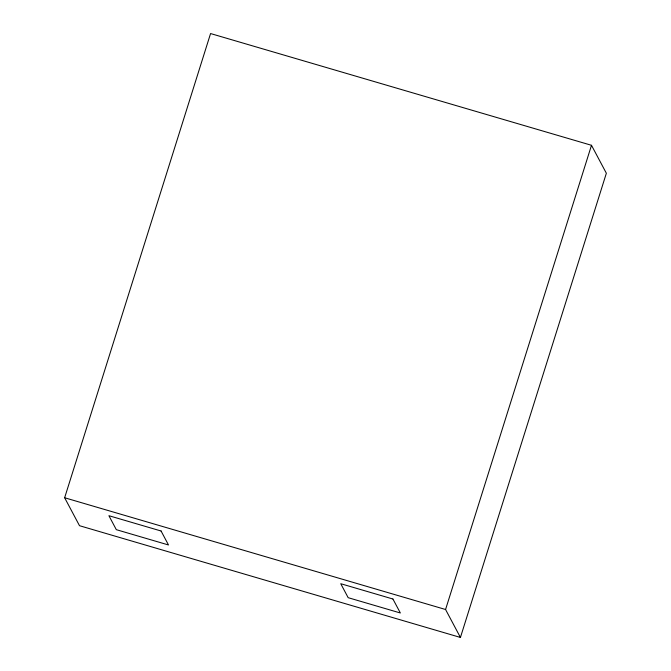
<?xml version="1.0" encoding="UTF-8"?>
<svg xmlns="http://www.w3.org/2000/svg" width="671" height="671" viewBox="0 0 671 671"><rect width="100%" height="100%" fill="white"/><g stroke="black" fill="none" stroke-linecap="round" stroke-linejoin="round"><path stroke-width="1.01" d="M64.642 497.756L210.568 33.55L591.495 145.297L606.358 173.244L460.432 637.45L79.505 525.703L64.642 497.756L445.569 609.503L460.432 637.45M445.569 609.503L591.495 145.297M161.065 530.996L108.895 515.697L116.318 529.671L168.496 544.969L161.065 530.996M392.921 599.01L340.742 583.711L348.174 597.685L400.352 612.984L392.921 599.01"/></g></svg>
